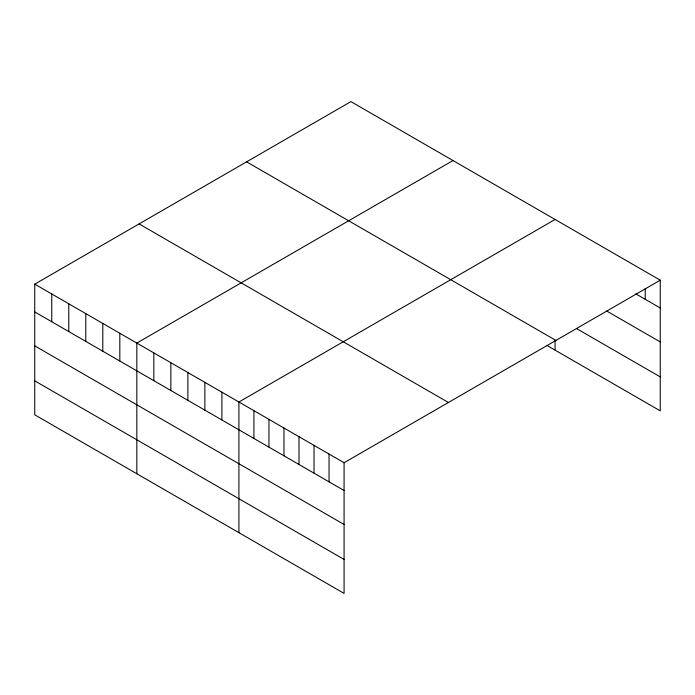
<?xml version="1.0" encoding="UTF-8"?>
<svg xmlns="http://www.w3.org/2000/svg" width="695" height="695" viewBox="0 0 695 695"><rect width="100%" height="100%" fill="white"/><g stroke="black" fill="none" stroke-linecap="round" stroke-linejoin="round"><path stroke-width="1.04" d="M660.25 280.189L344.077 462.731L344.077 593.391L34.75 414.811L34.75 284.151L350.923 101.609L660.25 280.189L660.25 410.849L547.017 345.485M453.001 160.536L136.828 343.078L136.828 473.738M555.079 219.472L238.906 402.014L238.906 532.674M635.838 293.881L660.25 307.972M606.726 311.021L660.25 341.923M576.676 328.648L660.25 376.899M246.586 161.848L555.913 340.428M139.087 223.912L448.414 402.492M34.75 284.151L344.077 462.731M34.75 311.925L344.077 490.514M34.75 345.875L344.077 524.464M34.75 380.86L344.077 559.44M645.229 288.616L645.229 299.302M555.079 340.585L555.079 350.132M329.048 454.061L329.048 481.844M314.027 445.382L314.027 473.165M298.998 436.712L298.998 464.495M283.977 428.033L283.977 455.816M268.956 419.363L268.956 447.146M253.927 410.693L253.927 438.467M221.887 392.189L221.887 419.971M204.877 382.372L204.877 410.154M187.867 372.546L187.867 400.329M170.857 362.729L170.857 390.503M153.838 352.904L153.838 380.686M119.818 333.261L119.818 361.035M102.799 323.436L102.799 351.218M85.789 313.61L85.789 341.393M68.779 303.793L68.779 331.576M51.76 293.968L51.76 321.75"/></g></svg>
